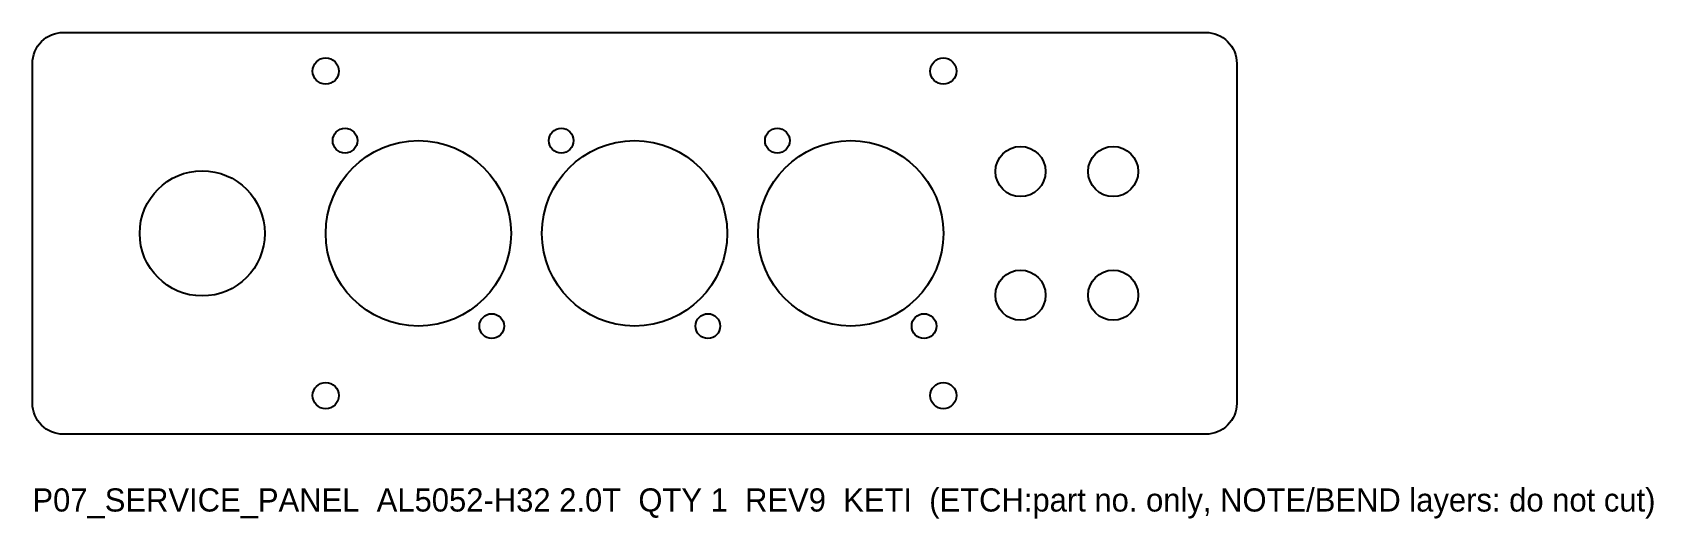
# Model space of a CAD drawing. Header units: millimetres. Extents: x -78 to 132, y -37 to 26.
import ezdxf

# ---------------------------------------------------------------- set-up
doc = ezdxf.new("R2010")
doc.units = ezdxf.units.MM
doc.layers.add('CUT', color=7, linetype='CONTINUOUS')
doc.layers.add('NOTE', color=8, linetype='CONTINUOUS')

msp = doc.modelspace()

# ---------------------------------------------------------------- linework, layer by layer
at = {"layer": 'CUT'}
msp.add_lwpolyline([(78, -22), (77.98, -22.39), (77.92, -22.78), (77.83, -23.16), (77.7, -23.53), (77.53, -23.89), (77.33, -24.22), (77.09, -24.54), (76.83, -24.83), (76.54, -25.09), (76.22, -25.33), (75.89, -25.53), (75.53, -25.7), (75.16, -25.83), (74.78, -25.92), (74.39, -25.98), (74, -26), (-74, -26), (-74.39, -25.98), (-74.78, -25.92), (-75.16, -25.83), (-75.53, -25.7), (-75.89, -25.53), (-76.22, -25.33), (-76.54, -25.09), (-76.83, -24.83), (-77.09, -24.54), (-77.33, -24.22), (-77.53, -23.89), (-77.7, -23.53), (-77.83, -23.16), (-77.92, -22.78), (-77.98, -22.39), (-78, -22), (-78, 22), (-77.98, 22.39), (-77.92, 22.78), (-77.83, 23.16), (-77.7, 23.53), (-77.53, 23.89), (-77.33, 24.22), (-77.09, 24.54), (-76.83, 24.83), (-76.54, 25.09), (-76.22, 25.33), (-75.89, 25.53), (-75.53, 25.7), (-75.16, 25.83), (-74.78, 25.92), (-74.39, 25.98), (-74, 26), (74, 26), (74.39, 25.98), (74.78, 25.92), (75.16, 25.83), (75.53, 25.7), (75.89, 25.53), (76.22, 25.33), (76.54, 25.09), (76.83, 24.83), (77.09, 24.54), (77.33, 24.22), (77.53, 23.89), (77.7, 23.53), (77.83, 23.16), (77.92, 22.78), (77.98, 22.39), (78, 22), (78, -22)], close=True, dxfattribs=at)
for centre, radius in [((-40, 21), 1.7), ((40, 21), 1.7), ((-37.5, 12), 1.6), ((-9.5, 12), 1.6), ((18.5, 12), 1.6), ((-28, 0), 12), ((0, 0), 12), ((28, 0), 12), ((50, 8), 3.25), ((62, 8), 3.25), ((-56, 0), 8.1), ((50, -8), 3.25), ((62, -8), 3.25), ((-18.5, -12), 1.6), ((9.5, -12), 1.6), ((37.5, -12), 1.6), ((-40, -21), 1.7), ((40, -21), 1.7)]:
    msp.add_circle(centre, radius, dxfattribs=at)

# ---------------------------------------------------------------- texts
at = {"layer": 'NOTE'}
msp.add_text('P07_SERVICE_PANEL  AL5052-H32 2.0T  QTY 1  REV9  KETI  (ETCH:part no. only, NOTE/BEND layers: do not cut)', height=3, dxfattribs=at).set_placement((-78, -36))

doc.saveas('drawing.dxf')
